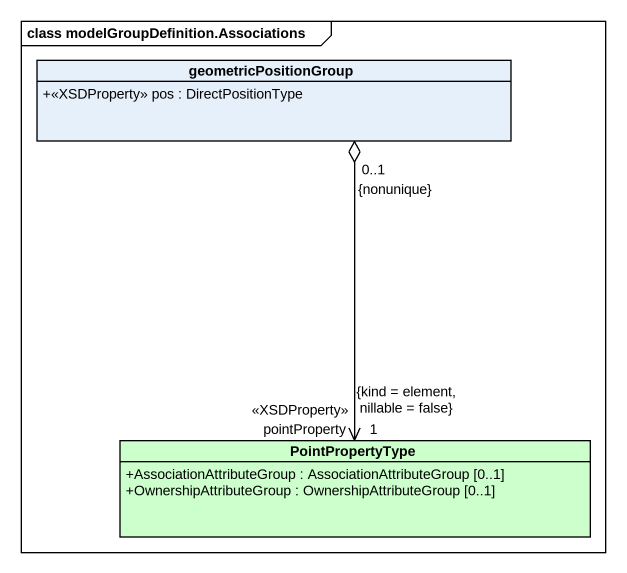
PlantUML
@startuml
mainframe class modelGroupDefinition.Associations
hide circle
hide empty members
skinparam classAttributeIconSize 0
class geometricPositionGroup {
  +<<XSDProperty>> pos : DirectPositionType
}
class PointPropertyType #CCFFCC {
  +AssociationAttributeGroup : AssociationAttributeGroup [0..1]
  +OwnershipAttributeGroup : OwnershipAttributeGroup [0..1]
}
geometricPositionGroup "0..1\n{nonunique}" o--> "pointProperty\n<<XSDProperty>>\n1\n{kind = element, nillable = false}" PointPropertyType
@enduml
